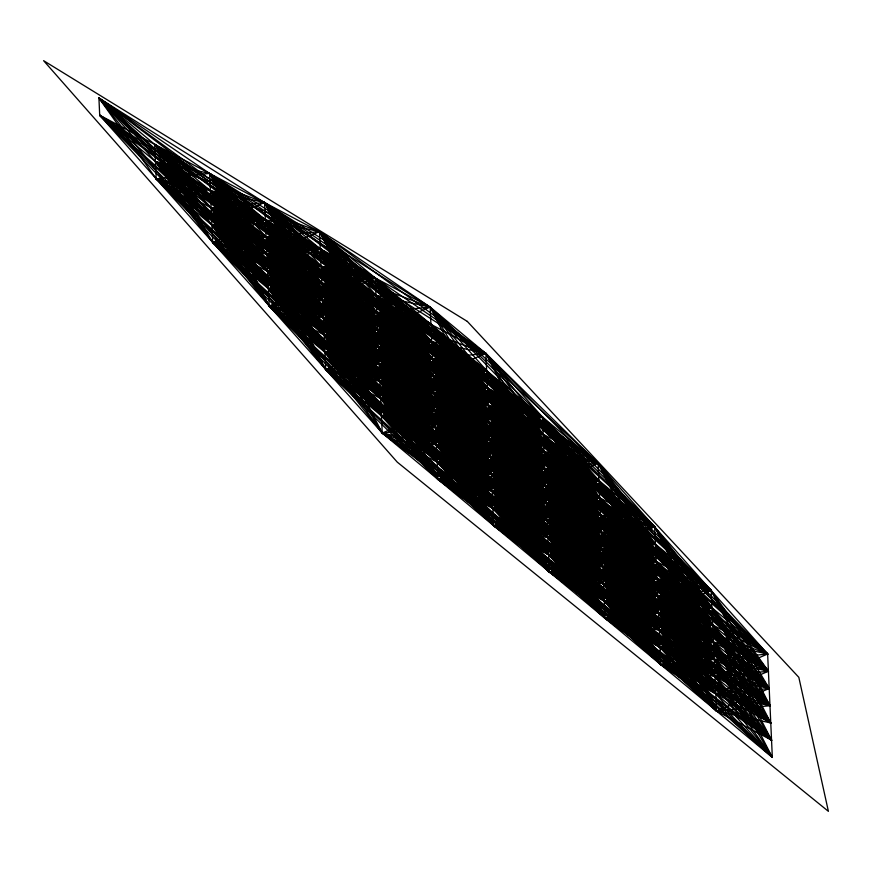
<?xml version="1.0" encoding="UTF-8"?>
<svg xmlns="http://www.w3.org/2000/svg" width="872" height="872" viewBox="0 0 872 872"><rect width="100%" height="100%" fill="white"/><g stroke="black" fill="none" stroke-linecap="round" stroke-linejoin="round"><path stroke-width="1.31" d="M432.49 358.784L548.641 554.832L770.761 722.943L209.585 173.441L713.47 642.141L380.683 398.591L321.823 283.346L659.308 630.271L211.94 225.129L264.532 202.544L485.868 353.433L598.105 463.326L767.633 654.022L772.33 757.397L382.241 433.057L99.702 115.235L98.918 98.002L430.147 307.097L485.868 353.433L654.621 526.895L768.417 671.255L715.825 693.84L605.146 618.39L381.456 415.824L212.714 242.362L98.918 98.002L430.932 324.319L654.621 526.895L769.202 688.477L716.599 711.062L269.23 305.93L155.423 161.571L209.585 173.441L375.2 277.994L598.89 480.559L712.686 624.919L771.546 740.164L716.599 711.062L212.714 242.362L155.423 161.571L264.532 202.544L430.932 324.319L598.89 480.559L770.761 722.943L716.599 711.062L155.423 161.571L430.147 307.097L598.105 463.326L711.912 607.686L769.987 705.71L716.599 711.062L210.37 190.674L319.479 231.658L430.147 307.097L654.621 526.895L770.761 722.943L660.878 664.726L437.188 462.16L99.702 115.235L319.479 231.658L485.868 353.433L768.417 671.255L715.04 676.607L549.425 572.065L325.736 369.488L211.94 225.129L265.317 219.777L487.437 387.887L711.127 590.453L768.417 671.255L660.093 647.504L493.694 525.729L325.736 369.488L211.155 207.907L264.532 202.544L486.652 370.655L654.621 526.895L772.33 757.397L324.951 352.266L211.155 207.907L319.479 231.658L598.105 463.326L769.987 705.71L715.825 693.84L549.425 572.065L381.456 415.824L267.66 271.465L320.264 248.88L486.652 370.655L711.127 590.453L769.202 688.477L715.825 693.84L493.694 525.729L269.23 305.93L154.649 144.338L156.208 178.804L493.694 525.729L715.04 676.607L767.633 654.022L430.147 307.097L211.94 225.129L549.425 572.065L771.546 740.164L655.395 544.117L486.652 370.655L154.649 144.338L212.714 242.362L549.425 572.065L770.761 722.943L711.912 607.686L543.169 434.223L319.479 231.658L212.714 242.362L209.585 173.441L156.208 178.804L98.918 98.002L598.105 463.326L772.33 757.397L268.445 288.697L210.37 190.674L375.985 295.216L598.105 463.326L715.825 693.84L268.445 288.697L209.585 173.441L542.384 416.99L711.127 590.453L769.987 705.71L660.878 664.726L324.951 352.266L266.876 254.243L319.479 231.658L655.395 544.117L769.202 688.477L660.878 664.726L99.702 115.235L430.932 324.319L767.633 654.022L660.878 664.726L154.649 144.338L485.868 353.433L713.47 642.141L660.878 664.726L265.317 219.777L156.208 178.804L605.146 618.39L771.546 740.164L542.384 416.99L320.264 248.88L211.155 207.907L269.23 305.93L437.973 479.393L660.093 647.504L769.202 688.477L430.147 307.097L267.66 271.465L715.04 676.607L656.18 561.35L487.437 387.887L154.649 144.338L382.241 433.057L604.372 601.168L769.987 705.71L542.384 416.99L99.702 115.235L771.546 740.164L430.147 307.097L323.392 317.8L767.633 654.022L605.146 618.39L269.23 305.93L210.37 190.674L543.169 434.223L770.761 722.943L605.146 618.39L98.918 98.002L543.169 434.223L659.308 630.271L768.417 671.255L430.932 324.319L212.714 242.362L265.317 219.777L712.686 624.919L660.093 647.504L212.714 242.362L375.2 277.994L711.127 590.453L716.599 711.062L264.532 202.544L156.208 178.804L660.093 647.504L713.47 642.141L375.985 295.216L266.876 254.243L325.736 369.488L437.973 479.393L770.761 722.943L375.2 277.994L266.102 237.01L324.951 352.266L769.202 688.477L549.425 572.065L210.37 190.674L654.621 526.895L660.878 664.726L771.546 740.164L319.479 231.658L325.736 369.488L771.546 740.164L265.317 219.777L324.166 335.033L771.546 740.164L210.37 190.674L382.241 433.057L715.04 676.607L598.89 480.559L154.649 144.338L493.694 525.729L659.308 630.271L712.686 624.919L375.2 277.994L268.445 288.697L712.686 624.919L604.372 601.168L380.683 398.591L266.876 254.243L320.264 248.88L767.633 654.022L549.425 572.065L321.823 283.346L269.23 305.93L264.532 202.544L654.621 526.895L549.425 572.065L320.264 248.88L211.94 225.129L715.825 693.84L599.674 497.792L375.985 295.216L269.23 305.93L770.761 722.943L264.532 202.544L382.241 433.057L714.255 659.374L655.395 544.117L431.716 341.552L209.585 173.441L325.736 369.488L769.987 705.71L430.932 324.319L268.445 288.697L321.038 266.113L768.417 671.255L493.694 525.729L266.102 237.01L431.716 341.552L767.633 654.022L437.973 479.393L98.918 98.002L767.633 654.022L436.403 444.927L322.607 300.567L375.2 277.994L711.912 607.686L659.308 630.271L492.92 508.496L155.423 161.571L486.652 370.655L714.255 659.374L605.146 618.39L209.585 173.441L711.127 590.453L658.524 613.038L492.92 508.496L265.317 219.777L769.202 688.477L437.973 479.393L210.37 190.674L657.75 595.816L605.146 618.39L377.554 329.681L436.403 444.927L658.524 613.038L599.674 497.792L155.423 161.571L659.308 630.271L600.459 515.014L376.769 312.449L324.166 335.033L768.417 671.255L319.479 231.658L437.188 462.16L659.308 630.271L431.716 341.552L322.607 300.567L381.456 415.824L603.588 583.935L712.686 624.919L375.985 295.216L323.392 317.8L656.18 561.35L603.588 583.935L156.208 178.804L485.868 353.433L772.33 757.397L98.918 98.002L769.987 705.71L605.146 618.39L375.985 295.216L711.912 607.686L605.146 618.39L430.932 324.319L324.166 335.033L656.965 578.583L604.372 601.168L266.876 254.243L598.105 463.326L605.146 618.39L487.437 387.887L156.208 178.804L769.202 688.477L431.716 341.552L324.951 352.266L657.75 595.816L548.641 554.832L211.155 207.907L542.384 416.99L716.599 711.062L375.2 277.994L382.241 433.057L713.47 642.141L264.532 202.544L380.683 398.591L602.803 566.702L655.395 544.117L211.155 207.907L715.04 676.607L487.437 387.887L269.23 305.93L713.47 642.141L604.372 601.168L376.769 312.449L435.618 427.705L657.75 595.816L320.264 248.88L437.973 479.393L769.987 705.71L432.49 358.784L323.392 317.8L654.621 526.895L547.856 537.599L320.264 248.88L656.18 561.35L549.425 572.065L375.2 277.994L604.372 601.168L711.127 590.453L266.876 254.243L714.255 659.374L548.641 554.832L321.038 266.113L267.66 271.465L711.912 607.686L549.425 572.065L431.716 341.552L379.113 364.136L601.233 532.247L548.641 554.832L319.479 231.658L656.965 578.583L603.588 583.935L375.985 295.216L493.694 525.729L711.912 607.686L264.532 202.544L493.694 525.729L656.18 561.35L432.49 358.784L379.898 381.369L321.038 266.113L656.965 578.583L547.856 537.599L431.716 341.552L660.878 664.726L543.169 434.223L211.155 207.907L658.524 613.038L325.736 369.488L430.932 324.319L772.33 757.397L266.102 237.01L382.241 433.057L711.912 607.686L212.714 242.362L542.384 416.99L660.093 647.504L322.607 300.567L488.222 405.12L715.825 693.84L154.649 144.338L602.018 549.48L379.898 381.369L486.652 370.655L715.825 693.84L209.585 173.441L381.456 415.824L714.255 659.374L376.769 312.449L492.92 508.496L715.04 676.607L377.554 329.681L601.233 532.247L492.135 491.263L264.532 202.544L768.417 671.255L437.188 462.16L209.585 173.441L656.965 578.583L325.736 369.488L485.868 353.433L660.093 647.504L432.49 358.784L491.35 474.041L543.943 451.456L602.803 566.702L155.423 161.571L598.105 463.326L492.92 508.496L321.038 266.113L769.987 705.71L437.188 462.16L265.317 219.777L714.255 659.374L492.135 491.263L375.985 295.216M430.147 307.097L324.951 352.266L767.633 654.022L268.445 288.697L486.652 370.655L660.878 664.726L319.479 231.658L493.694 525.729L600.459 515.014L156.208 178.804L598.89 480.559L716.599 711.062L430.147 307.097L437.973 479.393L656.18 561.35L211.94 225.129L486.652 370.655L604.372 601.168L430.147 307.097L547.856 537.599L600.459 515.014L267.66 271.465L485.868 353.433L603.588 583.935L487.437 387.887L324.951 352.266L656.18 561.35L324.166 335.033L486.652 370.655L381.456 415.824L265.317 219.777M98.918 98.002L770.761 722.943L99.702 115.235L598.89 480.559L493.694 525.729L485.868 353.433L380.683 398.591L712.686 624.919L376.769 312.449M601.233 532.247L435.618 427.705L488.222 405.12L547.071 520.366L599.674 497.792L266.876 254.243M154.649 144.338L658.524 613.038L321.038 266.113L437.188 462.16L769.202 688.477L320.264 248.88L436.403 444.927L489.007 422.342M549.425 572.065L542.384 416.99L437.188 462.16L655.395 544.117L548.641 554.832L430.932 324.319L660.093 647.504M715.04 676.607L266.102 237.01L713.47 642.141L381.456 415.824L488.222 405.12L266.102 237.01L437.973 479.393L543.169 434.223L211.94 225.129L711.127 590.453L548.641 554.832M375.2 277.994L492.92 508.496L655.395 544.117L324.166 335.033L542.384 416.99L382.241 433.057L600.459 515.014L269.23 305.93L485.868 353.433M436.403 444.927L543.169 434.223L324.951 352.266L654.621 526.895L437.973 479.393L321.823 283.346L769.202 688.477L436.403 444.927L654.621 526.895L155.423 161.571M542.384 416.99L325.736 369.488L768.417 671.255L99.702 115.235L543.943 451.456L437.188 462.16L599.674 497.792L267.66 271.465L598.89 480.559L492.135 491.263L433.275 376.017M437.973 479.393L598.105 463.326L268.445 288.697L711.127 590.453L492.92 508.496L599.674 497.792L268.445 288.697M543.169 434.223L380.683 398.591L711.912 607.686L269.23 305.93L598.89 480.559L382.241 433.057L487.437 387.887L380.683 398.591L598.89 480.559M488.222 405.12L379.113 364.136L544.728 468.678L492.135 491.263L657.75 595.816L321.823 283.346M379.898 381.369L598.105 463.326L381.456 415.824L712.686 624.919L379.898 381.369L711.127 590.453L381.456 415.824L599.674 497.792M211.155 207.907L543.943 451.456L325.736 369.488L655.395 544.117L156.208 178.804M435.618 427.705L544.728 468.678L322.607 300.567M543.943 451.456L212.714 242.362L769.987 705.71L266.102 237.01M211.94 225.129L654.621 526.895M655.395 544.117L212.714 242.362L656.965 578.583M269.23 305.93L768.417 671.255M210.37 190.674L714.255 659.374M320.264 248.88L772.33 757.397M467.316 321.419L43.6 60.669L397.261 462.127L828.4 811.331L798.828 677.326L467.316 321.419"/></g></svg>
